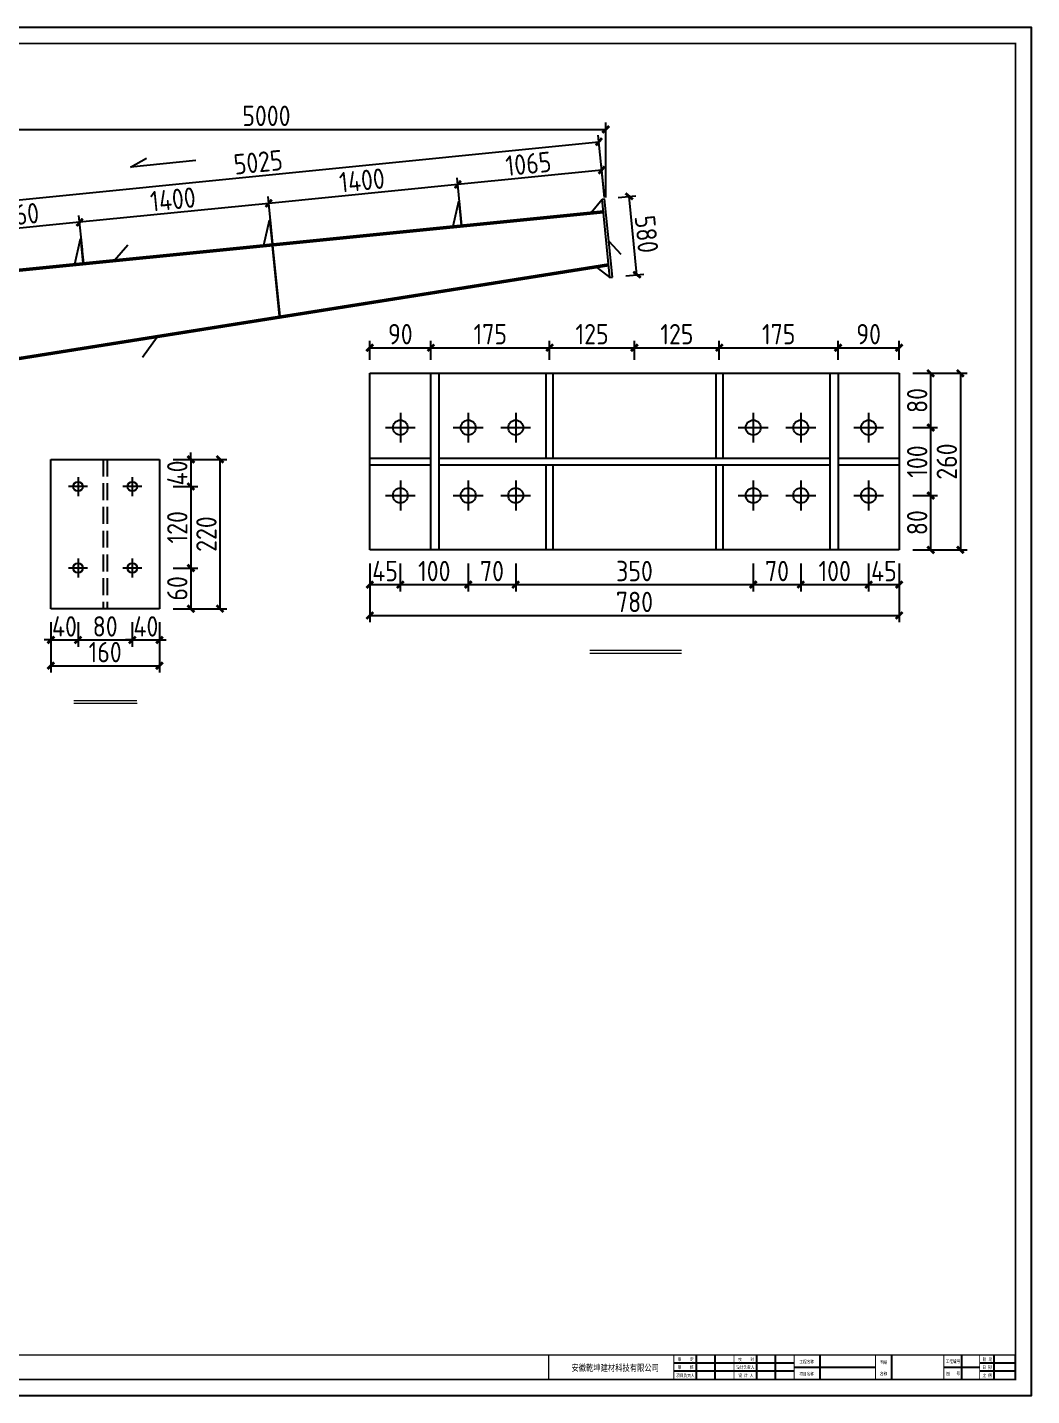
# Model space of a CAD drawing. Extents: x -41778 to 305453, y -85562 to 95360.
# Drawn here: x 175273 to 190070, y -58227 to -38070 of the extents above; entities that cross this region are included whole.
import ezdxf

# ---------------------------------------------------------------- set-up
doc = ezdxf.new("R2010")
doc.units = 0
doc.header["$LTSCALE"] = 1000
doc.header["$MEASUREMENT"] = 0
doc.linetypes.add('DASH', pattern=[0.35, 0.25, -0.1])
doc.layers.add('_TCH_MASK', color=7, linetype='Continuous')
doc.layers.add('PUB_TITLE', color=4, linetype='Continuous')
doc.styles.get("Standard").update_dxf_attribs({"font": 'gbenor.shx', "bigfont": 'gbcbig.shx'})
doc.styles.add('图框', font='')
doc.styles.get('图框').set_extended_font_data('SimSun')
doc.dimstyles.get("Standard").update_dxf_attribs({"dimscale": 100, "dimtxt": 3.5, "dimasz": 1, "dimexe": 2.5, "dimexo": 3, "dimgap": 1.5, "dimtad": 1, "dimdec": 0, "dimzin": 0, "dimdsep": 46, "dimtxsty": 'Standard', "dimblk": 'ARCHTICK', "dimcen": 0.09, "dimadec": 0, "dimazin": 0, "dimtfac": 1, "dimtdec": 0, "dimtix": 1, "dimtmove": 2, "dimatfit": 3, "dimfxl": 1, "dimtolj": 1, "dimtzin": 0, "dimarcsym": 0})

# ---------------------------------------------------------------- blocks, each defined once
blk = doc.blocks.new('新块')
for p, q in [((-5840, 800), (-8800, 800)), ((-8240, 400), (-8240, 1000)), ((-7780, 400), (-7780, 1000)), ((-6760, 400), (-6760, 1000)), ((-6300, 400), (-6300, 1000)), ((-5840, 700), (-3840, 700)), ((-5200, 400), (-5200, 1000)), ((-3440, 400), (-3440, 1000)), ((-2160, 700), (-1280, 700)), ((-1720, 400), (-1720, 1000)), ((-400, 800), (-1280, 800)), ((-920, 400), (-920, 1000)), ((-400, 400), (-400, 1000)), ((-5840, 600), (-8800, 600)), ((-400, 600), (-1280, 600))]:
    blk.add_line(p, q)
for points, const_width in [([(-11880, 400), (-11880, 1000), (-400, 1000)], 32), ([(-8800, 400), (-8800, 1000)], 20), ([(-7320, 400), (-7320, 1000)], 20), ([(-5840, 400), (-5840, 1000)], 20), ([(-3840, 400), (-3840, 1000)], 20), ([(-2160, 400), (-2160, 1000)], 20), ([(-1280, 400), (-1280, 1000)], 20)]:
    blk.add_lwpolyline(points, dxfattribs=dict(const_width=const_width))
at = {"layer": 'PUB_TITLE'}
blk.add_lwpolyline([(-47560, 0), (0, 0), (0, 33640), (-47560, 33640)], close=True, dxfattribs=at)
at = {"layer": 'PUB_TITLE', "const_width": 40}
blk.add_lwpolyline([(-46560, 400), (-400, 400), (-400, 33240), (-46560, 33240)], close=True, dxfattribs=at)
at = {"layer": 'PUB_TITLE', "const_width": 32}
blk.add_lwpolyline([(-400, 1000), (-46560, 1000)], dxfattribs=at)
at = {"style": '图框', "width": 0.8}
for s, height, p in [('安徽乾坤建材科技有限公司', 160, (-11315, 604)), ('审    核', 80, (-8702, 659)), ('审    定', 80, (-8701, 854)), ('设计负责人', 80, (-7265, 659)), ('校    对', 80, (-7217, 851)), ('工程名称', 80, (-5712, 794)), ('图纸', 80, (-3732, 778)), ('工程编号', 80, (-2112, 803)), ('阶 段', 80, (-1205, 851)), ('日 期', 80, (-1212, 659)), ('项目负责人', 80, (-8739, 457)), ('设 计 人', 80, (-7213, 457)), ('项目名称', 80, (-5712, 494)), ('名称', 80, (-3732, 498)), ('图   号', 80, (-2098, 504)), ('比 例', 80, (-1211, 457))]:
    blk.add_text(s, height=height, dxfattribs=at).set_placement(p)
for tag, p in [('审定人', (-8147, 838)), ('审核人', (-8147, 641)), ('设计负责人', (-6745, 649)), ('校对', (-6621, 837)), ('工程名称', (-5026, 781)), ('图名', (-3347, 649)), ('日期', (-905, 632)), ('阶段', (-810, 832)), ('项目负责人', (-8228, 444)), ('设计人', (-6659, 447)), ('项目名称', (-5026, 479)), ('图号', (-1657, 502)), ('比例', (-810, 446))]:
    blk.add_attdef(tag, p, '', height=120)
blk = doc.blocks.new('_ArchTick')
at = {"color": 0, "linetype": 'ByBlock', "const_width": 0.4}
blk.add_lwpolyline([(-0.5, -0.5), (0.5, 0.5)], dxfattribs=at)
blk = doc.blocks.new('*D424')
at = {"layer": '_TCH_MASK', "color": 0, "lineweight": -2}
for p, q in [((183976, -40576), (184239, -40550)), ((184255, -41714), (184140, -40560)), ((184092, -41730), (184354, -41704))]:
    blk.add_line(p, q, dxfattribs=at)
at = {"layer": 'Defpoints', "color": 0}
for p in [(183777, -40596), (184140, -40560), (183893, -41750)]:
    blk.add_point(p, dxfattribs=at)
at = {"layer": '_TCH_MASK', "color": 0, "lineweight": -2, "xscale": 100, "yscale": 100, "zscale": 100}
for p, rotation in [((184140, -40560), 95.71059313749795), ((184255, -41714), 275.7105931374979)]:
    blk.add_blockref('_ArchTick', p, dxfattribs=dict(at, rotation=rotation))
at = {"layer": '_TCH_MASK', "color": 0, "lineweight": 15, "insert": (184396, -41117), "char_height": 300, "attachment_point": 5, "rotation": 275.7106}
blk.add_mtext('\\A1;580', dxfattribs=at)
blk = doc.blocks.new('*D425')
at = {"layer": '_TCH_MASK', "color": 0, "lineweight": -2}
for p, q in [((183775, -40576), (183725, -40073)), ((181656, -40788), (181606, -40285)), ((183735, -40173), (181616, -40385))]:
    blk.add_line(p, q, dxfattribs=at)
at = {"layer": 'Defpoints', "color": 0}
for p in [(181616, -40385), (183795, -40775), (181676, -40987)]:
    blk.add_point(p, dxfattribs=at)
at = {"layer": '_TCH_MASK', "color": 0, "lineweight": -2, "xscale": 100, "yscale": 100, "zscale": 100}
for p, rotation in [((183735, -40173), 5.710593137491919), ((181616, -40385), 185.7105931374919)]:
    blk.add_blockref('_ArchTick', p, dxfattribs=dict(at, rotation=rotation))
at = {"layer": '_TCH_MASK', "color": 0, "lineweight": 15, "insert": (182655, -40080), "char_height": 300, "attachment_point": 5, "rotation": 5.7106}
blk.add_mtext('\\A1;1065', dxfattribs=at)
blk = doc.blocks.new('*D426')
at = {"layer": '_TCH_MASK', "color": 0, "lineweight": -2}
for p, q in [((181656, -40788), (181606, -40285)), ((181616, -40385), (178829, -40663)), ((178870, -41067), (178820, -40564))]:
    blk.add_line(p, q, dxfattribs=at)
at = {"layer": 'Defpoints', "color": 0}
for p in [(178829, -40663), (181676, -40987), (178890, -41266)]:
    blk.add_point(p, dxfattribs=at)
at = {"layer": '_TCH_MASK', "color": 0, "lineweight": -2, "xscale": 100, "yscale": 100, "zscale": 100}
for p, rotation in [((181616, -40385), 5.710593137497035), ((178829, -40663), 185.710593137497)]:
    blk.add_blockref('_ArchTick', p, dxfattribs=dict(at, rotation=rotation))
at = {"layer": '_TCH_MASK', "color": 0, "lineweight": 15, "insert": (180203, -40325), "char_height": 300, "attachment_point": 5, "rotation": 5.7106}
blk.add_mtext('\\A1;1400', dxfattribs=at)
blk = doc.blocks.new('*D421')
at = {"layer": '_TCH_MASK', "color": 0, "lineweight": -2}
for p, q in [((178829, -40663), (176043, -40942)), ((178870, -41067), (178820, -40564)), ((176084, -41345), (176033, -40842))]:
    blk.add_line(p, q, dxfattribs=at)
at = {"layer": 'Defpoints', "color": 0}
for p in [(176043, -40942), (178890, -41266), (176104, -41544)]:
    blk.add_point(p, dxfattribs=at)
at = {"layer": '_TCH_MASK', "color": 0, "lineweight": -2, "xscale": 100, "yscale": 100, "zscale": 100}
for p, rotation in [((178829, -40663), 5.710593137497035), ((176043, -40942), 185.710593137497)]:
    blk.add_blockref('_ArchTick', p, dxfattribs=dict(at, rotation=rotation))
at = {"layer": '_TCH_MASK', "color": 0, "lineweight": 15, "insert": (177417, -40604), "char_height": 300, "attachment_point": 5, "rotation": 5.7106}
blk.add_mtext('\\A1;1400', dxfattribs=at)
blk = doc.blocks.new('*D422')
at = {"layer": '_TCH_MASK', "color": 0, "lineweight": -2}
for p, q in [((176084, -41345), (176033, -40842)), ((174375, -41540), (174323, -41013)), ((176043, -40942), (174333, -41113))]:
    blk.add_line(p, q, dxfattribs=at)
at = {"layer": 'Defpoints', "color": 0}
for p in [(174333, -41113), (176104, -41544), (174395, -41739)]:
    blk.add_point(p, dxfattribs=at)
at = {"layer": '_TCH_MASK', "color": 0, "lineweight": -2, "xscale": 100, "yscale": 100, "zscale": 100}
for p, rotation in [((176043, -40942), 5.710593137497035), ((174333, -41113), 185.710593137497)]:
    blk.add_blockref('_ArchTick', p, dxfattribs=dict(at, rotation=rotation))
at = {"layer": '_TCH_MASK', "color": 0, "lineweight": 15, "insert": (175168, -40828), "char_height": 300, "attachment_point": 5, "rotation": 5.7106}
blk.add_mtext('\\A1;860', dxfattribs=at)
blk = doc.blocks.new('*D420')
at = {"layer": '_TCH_MASK', "color": 0, "lineweight": -2}
for p, q in [((183775, -40576), (183684, -39657)), ((173694, -40756), (183694, -39756)), ((173775, -41576), (173684, -40657))]:
    blk.add_line(p, q, dxfattribs=at)
at = {"layer": 'Defpoints', "color": 0}
for p in [(183694, -39756), (183795, -40775), (173795, -41775)]:
    blk.add_point(p, dxfattribs=at)
at = {"layer": '_TCH_MASK', "color": 0, "lineweight": -2, "xscale": 100, "yscale": 100, "zscale": 100}
for p, rotation in [((183694, -39756), 5.710593137499633), ((173694, -40756), 185.7105931374996)]:
    blk.add_blockref('_ArchTick', p, dxfattribs=dict(at, rotation=rotation))
at = {"layer": '_TCH_MASK', "color": 0, "lineweight": 15, "insert": (178674, -40057), "char_height": 300, "attachment_point": 5, "rotation": 5.7106}
blk.add_mtext('\\A1;5025', dxfattribs=at)
blk = doc.blocks.new('*D432')
at = {"layer": '_TCH_MASK', "color": 0, "lineweight": -2}
for p, q in [((173795, -41575), (173795, -39474)), ((183795, -40575), (183795, -39474)), ((173795, -39574), (183795, -39574))]:
    blk.add_line(p, q, dxfattribs=at)
at = {"layer": 'Defpoints', "color": 0}
for p in [(183795, -39574), (183795, -40775), (173795, -41775)]:
    blk.add_point(p, dxfattribs=at)
at = {"layer": '_TCH_MASK', "color": 0, "lineweight": -2, "xscale": 100, "yscale": 100, "zscale": 100, "rotation": 180}
blk.add_blockref('_ArchTick', (173795, -39574), dxfattribs=at)
at = {"layer": '_TCH_MASK', "color": 0, "lineweight": -2, "xscale": 100, "yscale": 100, "zscale": 100}
blk.add_blockref('_ArchTick', (183795, -39574), dxfattribs=at)
at = {"layer": '_TCH_MASK', "color": 0, "lineweight": 15, "insert": (178795, -39374), "char_height": 300, "attachment_point": 5}
blk.add_mtext('\\A1;5000', dxfattribs=at)
blk = doc.blocks.new('*D454')
at = {"layer": '_TCH_MASK', "color": 0, "lineweight": -2}
for p, q in [((180318, -45967), (180318, -46380)), ((180768, -45967), (180768, -46380)), ((180318, -46280), (180768, -46280))]:
    blk.add_line(p, q, dxfattribs=at)
at = {"layer": 'Defpoints', "color": 0}
for p in [(180318, -45767), (180768, -45767), (180768, -46280)]:
    blk.add_point(p, dxfattribs=at)
at = {"layer": '_TCH_MASK', "color": 0, "lineweight": -2, "xscale": 100, "yscale": 100, "zscale": 100, "rotation": 180}
blk.add_blockref('_ArchTick', (180318, -46280), dxfattribs=at)
at = {"layer": '_TCH_MASK', "color": 0, "lineweight": -2, "xscale": 100, "yscale": 100, "zscale": 100}
blk.add_blockref('_ArchTick', (180768, -46280), dxfattribs=at)
at = {"layer": '_TCH_MASK', "color": 0, "lineweight": 15, "insert": (180543, -46080), "char_height": 300, "attachment_point": 5}
blk.add_mtext('\\A1;45', dxfattribs=at)
blk = doc.blocks.new('*D445')
at = {"layer": '_TCH_MASK', "color": 0, "lineweight": -2}
for p, q in [((180768, -45967), (180768, -46380)), ((181768, -45967), (181768, -46380)), ((180768, -46280), (181768, -46280))]:
    blk.add_line(p, q, dxfattribs=at)
at = {"layer": 'Defpoints', "color": 0}
for p in [(180768, -45767), (181768, -45767), (181768, -46280)]:
    blk.add_point(p, dxfattribs=at)
at = {"layer": '_TCH_MASK', "color": 0, "lineweight": -2, "xscale": 100, "yscale": 100, "zscale": 100, "rotation": 180}
blk.add_blockref('_ArchTick', (180768, -46280), dxfattribs=at)
at = {"layer": '_TCH_MASK', "color": 0, "lineweight": -2, "xscale": 100, "yscale": 100, "zscale": 100}
blk.add_blockref('_ArchTick', (181768, -46280), dxfattribs=at)
at = {"layer": '_TCH_MASK', "color": 0, "lineweight": 15, "insert": (181268, -46080), "char_height": 300, "attachment_point": 5}
blk.add_mtext('\\A1;100', dxfattribs=at)
blk = doc.blocks.new('*D446')
at = {"layer": '_TCH_MASK', "color": 0, "lineweight": -2}
for p, q in [((181768, -45967), (181768, -46380)), ((182468, -45967), (182468, -46380)), ((181768, -46280), (182468, -46280))]:
    blk.add_line(p, q, dxfattribs=at)
at = {"layer": 'Defpoints', "color": 0}
for p in [(181768, -45767), (182468, -45767), (182468, -46280)]:
    blk.add_point(p, dxfattribs=at)
at = {"layer": '_TCH_MASK', "color": 0, "lineweight": -2, "xscale": 100, "yscale": 100, "zscale": 100, "rotation": 180}
blk.add_blockref('_ArchTick', (181768, -46280), dxfattribs=at)
at = {"layer": '_TCH_MASK', "color": 0, "lineweight": -2, "xscale": 100, "yscale": 100, "zscale": 100}
blk.add_blockref('_ArchTick', (182468, -46280), dxfattribs=at)
at = {"layer": '_TCH_MASK', "color": 0, "lineweight": 15, "insert": (182118, -46080), "char_height": 300, "attachment_point": 5}
blk.add_mtext('\\A1;70', dxfattribs=at)
blk = doc.blocks.new('*D447')
at = {"layer": '_TCH_MASK', "color": 0, "lineweight": -2}
for p, q in [((182468, -45967), (182468, -46380)), ((185968, -45967), (185968, -46380)), ((182468, -46280), (185968, -46280))]:
    blk.add_line(p, q, dxfattribs=at)
at = {"layer": 'Defpoints', "color": 0}
for p in [(182468, -45767), (185968, -45767), (185968, -46280)]:
    blk.add_point(p, dxfattribs=at)
at = {"layer": '_TCH_MASK', "color": 0, "lineweight": -2, "xscale": 100, "yscale": 100, "zscale": 100, "rotation": 180}
blk.add_blockref('_ArchTick', (182468, -46280), dxfattribs=at)
at = {"layer": '_TCH_MASK', "color": 0, "lineweight": -2, "xscale": 100, "yscale": 100, "zscale": 100}
blk.add_blockref('_ArchTick', (185968, -46280), dxfattribs=at)
at = {"layer": '_TCH_MASK', "color": 0, "lineweight": 15, "insert": (184218, -46080), "char_height": 300, "attachment_point": 5}
blk.add_mtext('\\A1;350', dxfattribs=at)
blk = doc.blocks.new('*D448')
at = {"layer": '_TCH_MASK', "color": 0, "lineweight": -2}
for p, q in [((185968, -45967), (185968, -46380)), ((186668, -45967), (186668, -46380)), ((185968, -46280), (186668, -46280))]:
    blk.add_line(p, q, dxfattribs=at)
at = {"layer": 'Defpoints', "color": 0}
for p in [(185968, -45767), (186668, -45767), (186668, -46280)]:
    blk.add_point(p, dxfattribs=at)
at = {"layer": '_TCH_MASK', "color": 0, "lineweight": -2, "xscale": 100, "yscale": 100, "zscale": 100, "rotation": 180}
blk.add_blockref('_ArchTick', (185968, -46280), dxfattribs=at)
at = {"layer": '_TCH_MASK', "color": 0, "lineweight": -2, "xscale": 100, "yscale": 100, "zscale": 100}
blk.add_blockref('_ArchTick', (186668, -46280), dxfattribs=at)
at = {"layer": '_TCH_MASK', "color": 0, "lineweight": 15, "insert": (186318, -46080), "char_height": 300, "attachment_point": 5}
blk.add_mtext('\\A1;70', dxfattribs=at)
blk = doc.blocks.new('*D449')
at = {"layer": '_TCH_MASK', "color": 0, "lineweight": -2}
for p, q in [((186668, -45967), (186668, -46380)), ((187668, -45967), (187668, -46380)), ((186668, -46280), (187668, -46280))]:
    blk.add_line(p, q, dxfattribs=at)
at = {"layer": 'Defpoints', "color": 0}
for p in [(186668, -45767), (187668, -45767), (187668, -46280)]:
    blk.add_point(p, dxfattribs=at)
at = {"layer": '_TCH_MASK', "color": 0, "lineweight": -2, "xscale": 100, "yscale": 100, "zscale": 100, "rotation": 180}
blk.add_blockref('_ArchTick', (186668, -46280), dxfattribs=at)
at = {"layer": '_TCH_MASK', "color": 0, "lineweight": -2, "xscale": 100, "yscale": 100, "zscale": 100}
blk.add_blockref('_ArchTick', (187668, -46280), dxfattribs=at)
at = {"layer": '_TCH_MASK', "color": 0, "lineweight": 15, "insert": (187168, -46080), "char_height": 300, "attachment_point": 5}
blk.add_mtext('\\A1;100', dxfattribs=at)
blk = doc.blocks.new('*D455')
at = {"layer": '_TCH_MASK', "color": 0, "lineweight": -2}
for p, q in [((187668, -45967), (187668, -46380)), ((188118, -45967), (188118, -46380)), ((187668, -46280), (188118, -46280))]:
    blk.add_line(p, q, dxfattribs=at)
at = {"layer": 'Defpoints', "color": 0}
for p in [(187668, -45767), (188118, -45767), (188118, -46280)]:
    blk.add_point(p, dxfattribs=at)
at = {"layer": '_TCH_MASK', "color": 0, "lineweight": -2, "xscale": 100, "yscale": 100, "zscale": 100, "rotation": 180}
blk.add_blockref('_ArchTick', (187668, -46280), dxfattribs=at)
at = {"layer": '_TCH_MASK', "color": 0, "lineweight": -2, "xscale": 100, "yscale": 100, "zscale": 100}
blk.add_blockref('_ArchTick', (188118, -46280), dxfattribs=at)
at = {"layer": '_TCH_MASK', "color": 0, "lineweight": 15, "insert": (187893, -46080), "char_height": 300, "attachment_point": 5}
blk.add_mtext('\\A1;45', dxfattribs=at)
blk = doc.blocks.new('*D456')
at = {"layer": '_TCH_MASK', "color": 0, "lineweight": -2}
for p, q in [((180318, -45967), (180318, -46835)), ((188118, -45967), (188118, -46835)), ((180318, -46735), (188118, -46735))]:
    blk.add_line(p, q, dxfattribs=at)
at = {"layer": 'Defpoints', "color": 0}
for p in [(180318, -45767), (188118, -45767), (188118, -46735)]:
    blk.add_point(p, dxfattribs=at)
at = {"layer": '_TCH_MASK', "color": 0, "lineweight": -2, "xscale": 100, "yscale": 100, "zscale": 100, "rotation": 180}
blk.add_blockref('_ArchTick', (180318, -46735), dxfattribs=at)
at = {"layer": '_TCH_MASK', "color": 0, "lineweight": -2, "xscale": 100, "yscale": 100, "zscale": 100}
blk.add_blockref('_ArchTick', (188118, -46735), dxfattribs=at)
at = {"layer": '_TCH_MASK', "color": 0, "lineweight": 15, "insert": (184218, -46535), "char_height": 300, "attachment_point": 5}
blk.add_mtext('\\A1;780', dxfattribs=at)
blk = doc.blocks.new('*D450')
at = {"layer": '_TCH_MASK', "color": 0, "lineweight": -2}
for p, q in [((188318, -44967), (188683, -44967)), ((188583, -45767), (188583, -44967)), ((188318, -45767), (188683, -45767))]:
    blk.add_line(p, q, dxfattribs=at)
at = {"layer": 'Defpoints', "color": 0}
for p in [(188118, -44967), (188583, -44967), (188118, -45767)]:
    blk.add_point(p, dxfattribs=at)
at = {"layer": '_TCH_MASK', "color": 0, "lineweight": -2, "xscale": 100, "yscale": 100, "zscale": 100}
for p, rotation in [((188583, -44967), 90), ((188583, -45767), 270)]:
    blk.add_blockref('_ArchTick', p, dxfattribs=dict(at, rotation=rotation))
at = {"layer": '_TCH_MASK', "color": 0, "lineweight": 15, "insert": (188383, -45367), "char_height": 300, "attachment_point": 5, "rotation": 90}
blk.add_mtext('\\A1;80', dxfattribs=at)
blk = doc.blocks.new('*D451')
at = {"layer": '_TCH_MASK', "color": 0, "lineweight": -2}
for p, q in [((188318, -43967), (188683, -43967)), ((188583, -44967), (188583, -43967)), ((188318, -44967), (188683, -44967))]:
    blk.add_line(p, q, dxfattribs=at)
at = {"layer": 'Defpoints', "color": 0}
for p in [(188118, -43967), (188583, -43967), (188118, -44967)]:
    blk.add_point(p, dxfattribs=at)
at = {"layer": '_TCH_MASK', "color": 0, "lineweight": -2, "xscale": 100, "yscale": 100, "zscale": 100}
for p, rotation in [((188583, -43967), 90), ((188583, -44967), 270)]:
    blk.add_blockref('_ArchTick', p, dxfattribs=dict(at, rotation=rotation))
at = {"layer": '_TCH_MASK', "color": 0, "lineweight": 15, "insert": (188383, -44467), "char_height": 300, "attachment_point": 5, "rotation": 90}
blk.add_mtext('\\A1;100', dxfattribs=at)
blk = doc.blocks.new('*D457')
at = {"layer": '_TCH_MASK', "color": 0, "lineweight": -2}
for p, q in [((188318, -43167), (188683, -43167)), ((188583, -43967), (188583, -43167)), ((188318, -43967), (188683, -43967))]:
    blk.add_line(p, q, dxfattribs=at)
at = {"layer": 'Defpoints', "color": 0}
for p in [(188118, -43167), (188583, -43167), (188118, -43967)]:
    blk.add_point(p, dxfattribs=at)
at = {"layer": '_TCH_MASK', "color": 0, "lineweight": -2, "xscale": 100, "yscale": 100, "zscale": 100}
for p, rotation in [((188583, -43167), 90), ((188583, -43967), 270)]:
    blk.add_blockref('_ArchTick', p, dxfattribs=dict(at, rotation=rotation))
at = {"layer": '_TCH_MASK', "color": 0, "lineweight": 15, "insert": (188383, -43567), "char_height": 300, "attachment_point": 5, "rotation": 90}
blk.add_mtext('\\A1;80', dxfattribs=at)
blk = doc.blocks.new('*D458')
at = {"layer": '_TCH_MASK', "color": 0, "lineweight": -2}
for p, q in [((188318, -43167), (189120, -43167)), ((189020, -43167), (189020, -45767)), ((188318, -45767), (189120, -45767))]:
    blk.add_line(p, q, dxfattribs=at)
at = {"layer": 'Defpoints', "color": 0}
for p in [(188118, -43167), (188118, -45767), (189020, -45767)]:
    blk.add_point(p, dxfattribs=at)
at = {"layer": '_TCH_MASK', "color": 0, "lineweight": -2, "xscale": 100, "yscale": 100, "zscale": 100}
for p, rotation in [((189020, -43167), 90), ((189020, -45767), 270)]:
    blk.add_blockref('_ArchTick', p, dxfattribs=dict(at, rotation=rotation))
at = {"layer": '_TCH_MASK', "color": 0, "lineweight": 15, "insert": (188820, -44467), "char_height": 300, "attachment_point": 5, "rotation": 90}
blk.add_mtext('\\A1;260', dxfattribs=at)
blk = doc.blocks.new('*D459')
at = {"layer": '_TCH_MASK', "color": 0, "lineweight": -2}
for p, q in [((180318, -42967), (180318, -42690)), ((181218, -42967), (181218, -42690)), ((180318, -42790), (181218, -42790))]:
    blk.add_line(p, q, dxfattribs=at)
at = {"layer": 'Defpoints', "color": 0}
for p in [(181218, -42790), (180318, -43167), (181218, -43167)]:
    blk.add_point(p, dxfattribs=at)
at = {"layer": '_TCH_MASK', "color": 0, "lineweight": -2, "xscale": 100, "yscale": 100, "zscale": 100, "rotation": 180}
blk.add_blockref('_ArchTick', (180318, -42790), dxfattribs=at)
at = {"layer": '_TCH_MASK', "color": 0, "lineweight": -2, "xscale": 100, "yscale": 100, "zscale": 100}
blk.add_blockref('_ArchTick', (181218, -42790), dxfattribs=at)
at = {"layer": '_TCH_MASK', "color": 0, "lineweight": 15, "insert": (180768, -42590), "char_height": 300, "attachment_point": 5}
blk.add_mtext('\\A1;90', dxfattribs=at)
blk = doc.blocks.new('*D460')
at = {"layer": '_TCH_MASK', "color": 0, "lineweight": -2}
for p, q in [((181218, -42967), (181218, -42690)), ((182968, -42967), (182968, -42690)), ((181218, -42790), (182968, -42790))]:
    blk.add_line(p, q, dxfattribs=at)
at = {"layer": 'Defpoints', "color": 0}
for p in [(182968, -42790), (181218, -43167), (182968, -43167)]:
    blk.add_point(p, dxfattribs=at)
at = {"layer": '_TCH_MASK', "color": 0, "lineweight": -2, "xscale": 100, "yscale": 100, "zscale": 100, "rotation": 180}
blk.add_blockref('_ArchTick', (181218, -42790), dxfattribs=at)
at = {"layer": '_TCH_MASK', "color": 0, "lineweight": -2, "xscale": 100, "yscale": 100, "zscale": 100}
blk.add_blockref('_ArchTick', (182968, -42790), dxfattribs=at)
at = {"layer": '_TCH_MASK', "color": 0, "lineweight": 15, "insert": (182093, -42590), "char_height": 300, "attachment_point": 5}
blk.add_mtext('\\A1;175', dxfattribs=at)
blk = doc.blocks.new('*D452')
at = {"layer": '_TCH_MASK', "color": 0, "lineweight": -2}
for p, q in [((182968, -42967), (182968, -42690)), ((184218, -42967), (184218, -42690)), ((182968, -42790), (184218, -42790))]:
    blk.add_line(p, q, dxfattribs=at)
at = {"layer": 'Defpoints', "color": 0}
for p in [(184218, -42790), (182968, -43167), (184218, -43167)]:
    blk.add_point(p, dxfattribs=at)
at = {"layer": '_TCH_MASK', "color": 0, "lineweight": -2, "xscale": 100, "yscale": 100, "zscale": 100, "rotation": 180}
blk.add_blockref('_ArchTick', (182968, -42790), dxfattribs=at)
at = {"layer": '_TCH_MASK', "color": 0, "lineweight": -2, "xscale": 100, "yscale": 100, "zscale": 100}
blk.add_blockref('_ArchTick', (184218, -42790), dxfattribs=at)
at = {"layer": '_TCH_MASK', "color": 0, "lineweight": 15, "insert": (183593, -42590), "char_height": 300, "attachment_point": 5}
blk.add_mtext('\\A1;125', dxfattribs=at)
blk = doc.blocks.new('*D453')
at = {"layer": '_TCH_MASK', "color": 0, "lineweight": -2}
for p, q in [((184218, -42967), (184218, -42690)), ((185468, -42967), (185468, -42690)), ((184218, -42790), (185468, -42790))]:
    blk.add_line(p, q, dxfattribs=at)
at = {"layer": 'Defpoints', "color": 0}
for p in [(185468, -42790), (184218, -43167), (185468, -43167)]:
    blk.add_point(p, dxfattribs=at)
at = {"layer": '_TCH_MASK', "color": 0, "lineweight": -2, "xscale": 100, "yscale": 100, "zscale": 100, "rotation": 180}
blk.add_blockref('_ArchTick', (184218, -42790), dxfattribs=at)
at = {"layer": '_TCH_MASK', "color": 0, "lineweight": -2, "xscale": 100, "yscale": 100, "zscale": 100}
blk.add_blockref('_ArchTick', (185468, -42790), dxfattribs=at)
at = {"layer": '_TCH_MASK', "color": 0, "lineweight": 15, "insert": (184843, -42590), "char_height": 300, "attachment_point": 5}
blk.add_mtext('\\A1;125', dxfattribs=at)
blk = doc.blocks.new('*D461')
at = {"layer": '_TCH_MASK', "color": 0, "lineweight": -2}
for p, q in [((185468, -42967), (185468, -42690)), ((187218, -42967), (187218, -42690)), ((185468, -42790), (187218, -42790))]:
    blk.add_line(p, q, dxfattribs=at)
at = {"layer": 'Defpoints', "color": 0}
for p in [(187218, -42790), (185468, -43167), (187218, -43167)]:
    blk.add_point(p, dxfattribs=at)
at = {"layer": '_TCH_MASK', "color": 0, "lineweight": -2, "xscale": 100, "yscale": 100, "zscale": 100, "rotation": 180}
blk.add_blockref('_ArchTick', (185468, -42790), dxfattribs=at)
at = {"layer": '_TCH_MASK', "color": 0, "lineweight": -2, "xscale": 100, "yscale": 100, "zscale": 100}
blk.add_blockref('_ArchTick', (187218, -42790), dxfattribs=at)
at = {"layer": '_TCH_MASK', "color": 0, "lineweight": 15, "insert": (186343, -42590), "char_height": 300, "attachment_point": 5}
blk.add_mtext('\\A1;175', dxfattribs=at)
blk = doc.blocks.new('*D462')
at = {"layer": '_TCH_MASK', "color": 0, "lineweight": -2}
for p, q in [((187218, -42967), (187218, -42690)), ((188118, -42967), (188118, -42690)), ((187218, -42790), (188118, -42790))]:
    blk.add_line(p, q, dxfattribs=at)
at = {"layer": 'Defpoints', "color": 0}
for p in [(188118, -42790), (187218, -43167), (188118, -43167)]:
    blk.add_point(p, dxfattribs=at)
at = {"layer": '_TCH_MASK', "color": 0, "lineweight": -2, "xscale": 100, "yscale": 100, "zscale": 100, "rotation": 180}
blk.add_blockref('_ArchTick', (187218, -42790), dxfattribs=at)
at = {"layer": '_TCH_MASK', "color": 0, "lineweight": -2, "xscale": 100, "yscale": 100, "zscale": 100}
blk.add_blockref('_ArchTick', (188118, -42790), dxfattribs=at)
at = {"layer": '_TCH_MASK', "color": 0, "lineweight": 15, "insert": (187668, -42590), "char_height": 300, "attachment_point": 5}
blk.add_mtext('\\A1;90', dxfattribs=at)
blk = doc.blocks.new('*D473')
at = {"layer": '_TCH_MASK', "color": 0, "lineweight": -2}
for p, q in [((177682, -44435), (177682, -44335)), ((177419, -44435), (177782, -44435)), ((177682, -44435), (177682, -44835)), ((177419, -44835), (177782, -44835)), ((177682, -44835), (177682, -44935))]:
    blk.add_line(p, q, dxfattribs=at)
at = {"layer": 'Defpoints', "color": 0}
for p in [(177219, -44435), (177219, -44835), (177682, -44835)]:
    blk.add_point(p, dxfattribs=at)
at = {"layer": '_TCH_MASK', "color": 0, "lineweight": -2, "xscale": 100, "yscale": 100, "zscale": 100}
for p, rotation in [((177682, -44435), 270), ((177682, -44835), 90)]:
    blk.add_blockref('_ArchTick', p, dxfattribs=dict(at, rotation=rotation))
at = {"layer": '_TCH_MASK', "color": 0, "lineweight": 15, "insert": (177482, -44635), "char_height": 300, "attachment_point": 5, "rotation": 90}
blk.add_mtext('\\A1;40', dxfattribs=at)
blk = doc.blocks.new('*D474')
at = {"layer": '_TCH_MASK', "color": 0, "lineweight": -2}
for p, q in [((177419, -44835), (177782, -44835)), ((177682, -44835), (177682, -46035)), ((177419, -46035), (177782, -46035))]:
    blk.add_line(p, q, dxfattribs=at)
at = {"layer": 'Defpoints', "color": 0}
for p in [(177219, -44835), (177219, -46035), (177682, -46035)]:
    blk.add_point(p, dxfattribs=at)
at = {"layer": '_TCH_MASK', "color": 0, "lineweight": -2, "xscale": 100, "yscale": 100, "zscale": 100}
for p, rotation in [((177682, -44835), 90), ((177682, -46035), 270)]:
    blk.add_blockref('_ArchTick', p, dxfattribs=dict(at, rotation=rotation))
at = {"layer": '_TCH_MASK', "color": 0, "lineweight": 15, "insert": (177482, -45435), "char_height": 300, "attachment_point": 5, "rotation": 90}
blk.add_mtext('\\A1;120', dxfattribs=at)
blk = doc.blocks.new('*D475')
at = {"layer": '_TCH_MASK', "color": 0, "lineweight": -2}
for p, q in [((177419, -46035), (177782, -46035)), ((177682, -46035), (177682, -46635)), ((177419, -46635), (177782, -46635))]:
    blk.add_line(p, q, dxfattribs=at)
at = {"layer": 'Defpoints', "color": 0}
for p in [(177219, -46035), (177219, -46635), (177682, -46635)]:
    blk.add_point(p, dxfattribs=at)
at = {"layer": '_TCH_MASK', "color": 0, "lineweight": -2, "xscale": 100, "yscale": 100, "zscale": 100}
for p, rotation in [((177682, -46035), 90), ((177682, -46635), 270)]:
    blk.add_blockref('_ArchTick', p, dxfattribs=dict(at, rotation=rotation))
at = {"layer": '_TCH_MASK', "color": 0, "lineweight": 15, "insert": (177482, -46335), "char_height": 300, "attachment_point": 5, "rotation": 90}
blk.add_mtext('\\A1;60', dxfattribs=at)
blk = doc.blocks.new('*D476')
at = {"layer": '_TCH_MASK', "color": 0, "lineweight": -2}
for p, q in [((177419, -44435), (178211, -44435)), ((178111, -46635), (178111, -44435)), ((177419, -46635), (178211, -46635))]:
    blk.add_line(p, q, dxfattribs=at)
at = {"layer": 'Defpoints', "color": 0}
for p in [(177219, -44435), (178111, -44435), (177219, -46635)]:
    blk.add_point(p, dxfattribs=at)
at = {"layer": '_TCH_MASK', "color": 0, "lineweight": -2, "xscale": 100, "yscale": 100, "zscale": 100}
for p, rotation in [((178111, -44435), 90), ((178111, -46635), 270)]:
    blk.add_blockref('_ArchTick', p, dxfattribs=dict(at, rotation=rotation))
at = {"layer": '_TCH_MASK', "color": 0, "lineweight": 15, "insert": (177911, -45535), "char_height": 300, "attachment_point": 5, "rotation": 90}
blk.add_mtext('\\A1;220', dxfattribs=at)
blk = doc.blocks.new('*D477')
at = {"layer": '_TCH_MASK', "color": 0, "lineweight": -2}
for p, q in [((175619, -46835), (175619, -47195)), ((176019, -46835), (176019, -47195)), ((175619, -47095), (175519, -47095)), ((175619, -47095), (176019, -47095)), ((176019, -47095), (176119, -47095))]:
    blk.add_line(p, q, dxfattribs=at)
at = {"layer": 'Defpoints', "color": 0}
for p in [(175619, -46635), (176019, -46635), (176019, -47095)]:
    blk.add_point(p, dxfattribs=at)
at = {"layer": '_TCH_MASK', "color": 0, "lineweight": -2, "xscale": 100, "yscale": 100, "zscale": 100}
blk.add_blockref('_ArchTick', (175619, -47095), dxfattribs=at)
at = {"layer": '_TCH_MASK', "color": 0, "lineweight": -2, "xscale": 100, "yscale": 100, "zscale": 100, "rotation": 180}
blk.add_blockref('_ArchTick', (176019, -47095), dxfattribs=at)
at = {"layer": '_TCH_MASK', "color": 0, "lineweight": 15, "insert": (175819, -46895), "char_height": 300, "attachment_point": 5}
blk.add_mtext('\\A1;40', dxfattribs=at)
blk = doc.blocks.new('*D478')
at = {"layer": '_TCH_MASK', "color": 0, "lineweight": -2}
for p, q in [((176019, -46835), (176019, -47195)), ((176819, -46835), (176819, -47195)), ((176019, -47095), (176819, -47095))]:
    blk.add_line(p, q, dxfattribs=at)
at = {"layer": 'Defpoints', "color": 0}
for p in [(176019, -46635), (176819, -46635), (176819, -47095)]:
    blk.add_point(p, dxfattribs=at)
at = {"layer": '_TCH_MASK', "color": 0, "lineweight": -2, "xscale": 100, "yscale": 100, "zscale": 100, "rotation": 180}
blk.add_blockref('_ArchTick', (176019, -47095), dxfattribs=at)
at = {"layer": '_TCH_MASK', "color": 0, "lineweight": -2, "xscale": 100, "yscale": 100, "zscale": 100}
blk.add_blockref('_ArchTick', (176819, -47095), dxfattribs=at)
at = {"layer": '_TCH_MASK', "color": 0, "lineweight": 15, "insert": (176419, -46895), "char_height": 300, "attachment_point": 5}
blk.add_mtext('\\A1;80', dxfattribs=at)
blk = doc.blocks.new('*D479')
at = {"layer": '_TCH_MASK', "color": 0, "lineweight": -2}
for p, q in [((176819, -46835), (176819, -47195)), ((177219, -46835), (177219, -47195)), ((176819, -47095), (176719, -47095)), ((176819, -47095), (177219, -47095)), ((177219, -47095), (177319, -47095))]:
    blk.add_line(p, q, dxfattribs=at)
at = {"layer": 'Defpoints', "color": 0}
for p in [(176819, -46635), (177219, -46635), (177219, -47095)]:
    blk.add_point(p, dxfattribs=at)
at = {"layer": '_TCH_MASK', "color": 0, "lineweight": -2, "xscale": 100, "yscale": 100, "zscale": 100}
blk.add_blockref('_ArchTick', (176819, -47095), dxfattribs=at)
at = {"layer": '_TCH_MASK', "color": 0, "lineweight": -2, "xscale": 100, "yscale": 100, "zscale": 100, "rotation": 180}
blk.add_blockref('_ArchTick', (177219, -47095), dxfattribs=at)
at = {"layer": '_TCH_MASK', "color": 0, "lineweight": 15, "insert": (177019, -46895), "char_height": 300, "attachment_point": 5}
blk.add_mtext('\\A1;40', dxfattribs=at)
blk = doc.blocks.new('*D480')
at = {"layer": '_TCH_MASK', "color": 0, "lineweight": -2}
for p, q in [((175619, -46835), (175619, -47574)), ((177219, -46835), (177219, -47574)), ((175619, -47474), (177219, -47474))]:
    blk.add_line(p, q, dxfattribs=at)
at = {"layer": 'Defpoints', "color": 0}
for p in [(175619, -46635), (177219, -46635), (177219, -47474)]:
    blk.add_point(p, dxfattribs=at)
at = {"layer": '_TCH_MASK', "color": 0, "lineweight": -2, "xscale": 100, "yscale": 100, "zscale": 100, "rotation": 180}
blk.add_blockref('_ArchTick', (175619, -47474), dxfattribs=at)
at = {"layer": '_TCH_MASK', "color": 0, "lineweight": -2, "xscale": 100, "yscale": 100, "zscale": 100}
blk.add_blockref('_ArchTick', (177219, -47474), dxfattribs=at)
at = {"layer": '_TCH_MASK', "color": 0, "lineweight": 15, "insert": (176419, -47274), "char_height": 300, "attachment_point": 5}
blk.add_mtext('\\A1;160', dxfattribs=at)

msp = doc.modelspace()

# ---------------------------------------------------------------- linework, layer by layer
for p, q in [((176793.9, -40127.8), (177026.6, -39999.5)), ((177753.3, -40031.9), (176793.9, -40127.8)), ((181544.4, -41000.1), (181628, -40629.9)), ((181640, -40628.7), (181628, -40629.9)), ((181628, -40629.9), (181663.9, -40988.1)), ((181675.8, -40986.9), (181640, -40628.7)), ((183580.5, -40796.5), (183741.7, -40599.4)), ((183741.7, -40599.4), (183777.5, -40595.9)), ((183857.1, -41753.7), (183741.7, -40599.4)), ((183892.9, -41750.1), (183777.5, -40595.9)), ((183759.6, -40778.6), (173795.4, -41775)), ((183762, -40802.4), (173797.8, -41798.9)), ((178758.3, -41278.7), (178841.9, -40908.5)), ((178853.9, -40907.3), (178841.9, -40908.5)), ((178841.9, -40908.5), (178877.7, -41266.7)), ((178889.7, -41265.5), (178853.9, -40907.3)), ((181663.9, -40988.1), (181544.4, -41000.1)), ((175972.2, -41557.3), (176055.8, -41187.1)), ((176067.8, -41185.9), (176055.8, -41187.1)), ((176055.8, -41187.1), (176091.6, -41545.3)), ((176103.6, -41544.2), (176067.8, -41185.9)), ((178877.7, -41266.7), (178758.3, -41278.7)), ((178879.7, -41286.6), (178983.6, -42325.1)), ((178995.5, -42323.2), (178891.7, -41285.4)), ((174575.4, -43026.5), (183837, -41552.7)), ((174575.4, -43050.9), (183839.4, -41576.7)), ((176091.6, -41545.3), (175972.2, -41557.3)), ((183661.5, -41606.7), (183857.1, -41753.7)), ((183857.1, -41753.7), (183892.9, -41750.1)), ((180318.1, -43166.7), (188118.1, -43166.7)), ((180318.1, -45766.7), (180318.1, -43166.7)), ((181218.1, -45766.7), (181218.1, -43166.7)), ((181338.1, -45766.7), (181338.1, -43166.7)), ((182918.1, -44416.7), (182918.1, -43166.7)), ((183018.1, -44416.7), (183018.1, -43166.7)), ((185418.1, -43166.7), (185418.1, -44416.7)), ((185518.1, -43166.7), (185518.1, -44416.7)), ((187098.1, -43166.7), (187098.1, -45766.7)), ((187218.1, -43166.7), (187218.1, -45766.7)), ((188118.1, -43166.7), (188118.1, -45766.7)), ((180768.1, -43746.7), (180768.1, -44186.7)), ((181768.1, -43746.7), (181768.1, -44186.7)), ((182468.1, -43746.7), (182468.1, -44186.7)), ((185968.1, -43746.7), (185968.1, -44186.7)), ((186668.1, -43746.7), (186668.1, -44186.7)), ((187668.1, -43746.7), (187668.1, -44186.7)), ((180548.1, -43966.7), (180988.1, -43966.7)), ((181548.1, -43966.7), (181988.1, -43966.7)), ((182248.1, -43966.7), (182688.1, -43966.7)), ((185748.1, -43966.7), (186188.1, -43966.7)), ((186448.1, -43966.7), (186888.1, -43966.7)), ((187448.1, -43966.7), (187888.1, -43966.7)), ((175619.1, -46635.2), (175619.1, -44435.2)), ((175619.1, -44435.2), (177219.1, -44435.2)), ((177219.1, -44435.2), (177219.1, -46635.2)), ((180318.1, -44416.7), (181218.1, -44416.7)), ((180318.1, -44516.7), (181218.1, -44516.7)), ((181338.1, -44416.7), (187098.1, -44416.7)), ((181338.1, -44516.7), (187098.1, -44516.7)), ((182918.1, -45766.7), (182918.1, -44516.7)), ((183018.1, -45766.7), (183018.1, -44516.7)), ((185418.1, -44516.7), (185418.1, -45766.7)), ((185518.1, -44516.7), (185518.1, -45766.7)), ((187218.1, -44416.7), (188118.1, -44416.7)), ((187218.1, -44516.7), (188118.1, -44516.7)), ((176019.1, -44695.2), (176019.1, -44975.2)), ((176819.1, -44695.2), (176819.1, -44975.2)), ((180768.1, -44746.7), (180768.1, -45186.7)), ((181768.1, -44746.7), (181768.1, -45186.7)), ((182468.1, -44746.7), (182468.1, -45186.7)), ((185968.1, -44746.7), (185968.1, -45186.7)), ((186668.1, -44746.7), (186668.1, -45186.7)), ((187668.1, -44746.7), (187668.1, -45186.7)), ((176159.1, -44835.2), (175879.1, -44835.2)), ((176959.1, -44835.2), (176679.1, -44835.2)), ((180548.1, -44966.7), (180988.1, -44966.7)), ((181548.1, -44966.7), (181988.1, -44966.7)), ((182248.1, -44966.7), (182688.1, -44966.7)), ((185748.1, -44966.7), (186188.1, -44966.7)), ((186448.1, -44966.7), (186888.1, -44966.7)), ((187448.1, -44966.7), (187888.1, -44966.7)), ((176019.1, -45895.2), (176019.1, -46175.2)), ((176819.1, -45895.2), (176819.1, -46175.2)), ((188118.1, -45766.7), (180318.1, -45766.7)), ((176159.1, -46035.2), (175879.1, -46035.2)), ((176959.1, -46035.2), (176679.1, -46035.2)), ((177219.1, -46635.2), (175619.1, -46635.2))]:
    msp.add_line(p, q)
at = {"color": 2}
for p, q in [((176555.6, -41499), (176752.4, -41276.1)), ((183840.1, -41221.5), (184015.6, -41412.9)), ((177187.4, -42635.2), (176971, -42933.9))]:
    msp.add_line(p, q, dxfattribs=at)
at = {"linetype": 'DASH'}
for p, q in [((176389.1, -44435.2), (176389.1, -46635.2)), ((176449.1, -44435.2), (176449.1, -46635.2))]:
    msp.add_line(p, q, dxfattribs=at)
for centre, radius in [((180768.1, -43966.7), 110), ((181768.1, -43966.7), 110), ((182468.1, -43966.7), 110), ((185968.1, -43966.7), 110), ((186668.1, -43966.7), 110), ((187668.1, -43966.7), 110), ((176019.1, -44835.2), 70), ((176819.1, -44835.2), 70), ((180768.1, -44966.7), 110), ((181768.1, -44966.7), 110), ((182468.1, -44966.7), 110), ((185968.1, -44966.7), 110), ((186668.1, -44966.7), 110), ((187668.1, -44966.7), 110), ((176019.1, -46035.2), 70), ((176819.1, -46035.2), 70)]:
    msp.add_circle(centre, radius)
at = {"layer": '_TCH_MASK', "lineweight": 15}
for p, q in [((184912.9, -47292.4), (183558.9, -47292.4)), ((176890, -48032.5), (175956.1, -48032.5))]:
    msp.add_line(p, q, dxfattribs=at)
at = {"layer": '_TCH_MASK', "lineweight": 15, "const_width": 20}
for points in [[(183558.9, -47247.1), (184912.9, -47247.1)], [(175956.1, -47987.2), (176890, -47987.2)]]:
    msp.add_lwpolyline(points, dxfattribs=at)

# ---------------------------------------------------------------- block references
at = {"layer": '_TCH_MASK', "color": 0, "lineweight": 15, "xscale": 0.5991881125373766, "yscale": 0.5991881125373766, "zscale": 0.5991881126365302}
msp.add_blockref('新块', (190069.8, -58227.2), dxfattribs=at)

# ---------------------------------------------------------------- dimensions: what is measured, and where the dimension line sits
at = {"layer": '_TCH_MASK', "lineweight": 15}
for base, p1, p2, override, picture, middle in [((183795.4, -39573.9), (173795.4, -41775), (183795.4, -40775), {"dimtxt": 3, "dimexe": 1, "dimexo": 2, "dimgap": 0.5, "dimlfac": 0.5}, '*D432', (178795.4, -39373.9)), ((181218.1, -42790.3), (180318.1, -43166.7), (181218.1, -43166.7), {"dimtxt": 3, "dimexe": 1, "dimexo": 2, "dimgap": 0.5, "dimlfac": 0.1}, '*D459', (180768.1, -42590.3)), ((182968.1, -42790.3), (181218.1, -43166.7), (182968.1, -43166.7), {"dimtxt": 3, "dimexe": 1, "dimexo": 2, "dimgap": 0.5, "dimlfac": 0.1}, '*D460', (182093.1, -42590.3)), ((184218.1, -42790.3), (182968.1, -43166.7), (184218.1, -43166.7), {"dimtxt": 3, "dimexe": 1, "dimexo": 2, "dimgap": 0.5, "dimlfac": 0.1}, '*D452', (183593.1, -42590.3)), ((185468.1, -42790.3), (184218.1, -43166.7), (185468.1, -43166.7), {"dimtxt": 3, "dimexe": 1, "dimexo": 2, "dimgap": 0.5, "dimlfac": 0.1}, '*D453', (184843.1, -42590.3)), ((187218.1, -42790.3), (185468.1, -43166.7), (187218.1, -43166.7), {"dimtxt": 3, "dimexe": 1, "dimexo": 2, "dimgap": 0.5, "dimlfac": 0.1}, '*D461', (186343.1, -42590.3)), ((188118.1, -42790.3), (187218.1, -43166.7), (188118.1, -43166.7), {"dimtxt": 3, "dimexe": 1, "dimexo": 2, "dimgap": 0.5, "dimlfac": 0.1}, '*D462', (187668.1, -42590.3)), ((180768.1, -46280.1), (180318.1, -45766.7), (180768.1, -45766.7), {"dimtxt": 3, "dimexe": 1, "dimexo": 2, "dimgap": 0.5, "dimlfac": 0.1}, '*D454', (180543.1, -46080.1)), ((188118.1, -46735.3), (180318.1, -45766.7), (188118.1, -45766.7), {"dimtxt": 3, "dimexe": 1, "dimexo": 2, "dimgap": 0.5, "dimlfac": 0.1}, '*D456', (184218.1, -46535.3)), ((181768.1, -46280.1), (180768.1, -45766.7), (181768.1, -45766.7), {"dimtxt": 3, "dimexe": 1, "dimexo": 2, "dimgap": 0.5, "dimlfac": 0.1}, '*D445', (181268.1, -46080.1)), ((182468.1, -46280.1), (181768.1, -45766.7), (182468.1, -45766.7), {"dimtxt": 3, "dimexe": 1, "dimexo": 2, "dimgap": 0.5, "dimlfac": 0.1}, '*D446', (182118.1, -46080.1)), ((185968.1, -46280.1), (182468.1, -45766.7), (185968.1, -45766.7), {"dimtxt": 3, "dimexe": 1, "dimexo": 2, "dimgap": 0.5, "dimlfac": 0.1}, '*D447', (184218.1, -46080.1)), ((186668.1, -46280.1), (185968.1, -45766.7), (186668.1, -45766.7), {"dimtxt": 3, "dimexe": 1, "dimexo": 2, "dimgap": 0.5, "dimlfac": 0.1}, '*D448', (186318.1, -46080.1)), ((187668.1, -46280.1), (186668.1, -45766.7), (187668.1, -45766.7), {"dimtxt": 3, "dimexe": 1, "dimexo": 2, "dimgap": 0.5, "dimlfac": 0.1}, '*D449', (187168.1, -46080.1)), ((188118.1, -46280.1), (187668.1, -45766.7), (188118.1, -45766.7), {"dimtxt": 3, "dimexe": 1, "dimexo": 2, "dimgap": 0.5, "dimlfac": 0.1}, '*D455', (187893.1, -46080.1)), ((176019.1, -47095.5), (175619.1, -46635.2), (176019.1, -46635.2), {"dimtxt": 3, "dimexe": 1, "dimexo": 2, "dimgap": 0.5, "dimlfac": 0.1}, '*D477', (175819.1, -46895.5)), ((177219.1, -47474), (175619.1, -46635.2), (177219.1, -46635.2), {"dimtxt": 3, "dimexe": 1, "dimexo": 2, "dimgap": 0.5, "dimlfac": 0.1}, '*D480', (176419.1, -47274)), ((176819.1, -47095.5), (176019.1, -46635.2), (176819.1, -46635.2), {"dimtxt": 3, "dimexe": 1, "dimexo": 2, "dimgap": 0.5, "dimlfac": 0.1}, '*D478', (176419.1, -46895.5)), ((177219.1, -47095.5), (176819.1, -46635.2), (177219.1, -46635.2), {"dimtxt": 3, "dimexe": 1, "dimexo": 2, "dimgap": 0.5, "dimlfac": 0.1}, '*D479', (177019.1, -46895.5))]:
    dim = msp.add_linear_dim(base=base, p1=p1, p2=p2, dimstyle='Standard', override=override, dxfattribs=at)
    dim.commit()
    dim.dimension.update_dxf_attribs({"geometry": picture, "text_midpoint": middle})
for p1, p2, distance, picture, middle in [((173795.4, -41775), (183795.4, -40775), 1023.8, '*D420', (178673.6, -40057.2)), ((183795.4, -40775), (181675.8, -40986.9), -605.3, '*D425', (182655.5, -40079.7)), ((183892.9, -41750.1), (183777.5, -40595.9), -363.9, '*D424', (184396.3, -41116.9))]:
    dim = msp.add_aligned_dim(p1=p1, p2=p2, distance=distance, dimstyle='Standard', override={"dimtxt": 3, "dimexe": 1, "dimexo": 2, "dimgap": 0.5, "dimlfac": 0.5}, dxfattribs=at)
    dim.commit()
    dim.dimension.update_dxf_attribs({"geometry": picture, "text_midpoint": middle})
for base, p1, p2, angle, override, picture, middle in [((178829.5, -40663.3), (181675.8, -40986.9), (178889.7, -41265.5), 5.71059, {"dimtxt": 3, "dimexe": 1, "dimexo": 2, "dimgap": 0.5, "dimlfac": 0.5}, '*D426', (180202.6, -40324.9)), ((176043.4, -40941.9), (178889.7, -41265.5), (176103.6, -41544.2), 5.71059, {"dimtxt": 3, "dimexe": 1, "dimexo": 2, "dimgap": 0.5, "dimlfac": 0.5}, '*D421', (177416.5, -40603.6)), ((174332.8, -41112.9), (176103.6, -41544.2), (174395.4, -41739.1), 5.71059, {"dimtxt": 3, "dimexe": 1, "dimexo": 2, "dimgap": 0.5, "dimlfac": 0.5}, '*D422', (175168.2, -40828.4)), ((188583, -43166.7), (188118.1, -43966.7), (188118.1, -43166.7), 90, {"dimtxt": 3, "dimexe": 1, "dimexo": 2, "dimgap": 0.5, "dimlfac": 0.1}, '*D457', (188383, -43566.7)), ((189020.1, -45766.7), (188118.1, -43166.7), (188118.1, -45766.7), 90, {"dimtxt": 3, "dimexe": 1, "dimexo": 2, "dimgap": 0.5, "dimlfac": 0.1}, '*D458', (188820.1, -44466.7)), ((188583, -43966.7), (188118.1, -44966.7), (188118.1, -43966.7), 90, {"dimtxt": 3, "dimexe": 1, "dimexo": 2, "dimgap": 0.5, "dimlfac": 0.1}, '*D451', (188383, -44466.7)), ((177682, -44835.2), (177219.1, -44435.2), (177219.1, -44835.2), 270, {"dimtxt": 3, "dimexe": 1, "dimexo": 2, "dimgap": 0.5, "dimlfac": 0.1}, '*D473', (177482, -44635.2)), ((178110.9, -44435.2), (177219.1, -46635.2), (177219.1, -44435.2), 270, {"dimtxt": 3, "dimexe": 1, "dimexo": 2, "dimgap": 0.5, "dimlfac": 0.1}, '*D476', (177910.9, -45535.2)), ((177682, -46035.2), (177219.1, -44835.2), (177219.1, -46035.2), 270, {"dimtxt": 3, "dimexe": 1, "dimexo": 2, "dimgap": 0.5, "dimlfac": 0.1}, '*D474', (177482, -45435.2)), ((188583, -44966.7), (188118.1, -45766.7), (188118.1, -44966.7), 90, {"dimtxt": 3, "dimexe": 1, "dimexo": 2, "dimgap": 0.5, "dimlfac": 0.1}, '*D450', (188383, -45366.7)), ((177682, -46635.2), (177219.1, -46035.2), (177219.1, -46635.2), 270, {"dimtxt": 3, "dimexe": 1, "dimexo": 2, "dimgap": 0.5, "dimlfac": 0.1}, '*D475', (177482, -46335.2))]:
    dim = msp.add_linear_dim(base=base, p1=p1, p2=p2, angle=angle, dimstyle='Standard', override=override, dxfattribs=at)
    dim.commit()
    dim.dimension.update_dxf_attribs({"geometry": picture, "text_midpoint": middle})

doc.saveas('drawing.dxf')
